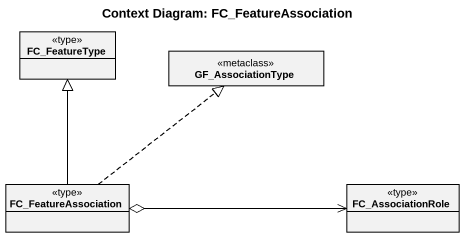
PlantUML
@startuml
title Context Diagram: FC_FeatureAssociation
hide circle
hide empty members
class FC_FeatureType <<type>>
class GF_AssociationType <<metaclass>>
class FC_FeatureAssociation <<type>>
class FC_AssociationRole <<type>>
FC_FeatureAssociation -up-|> FC_FeatureType
FC_FeatureAssociation .up.|> GF_AssociationType
FC_FeatureAssociation o-right-> FC_AssociationRole
@enduml
